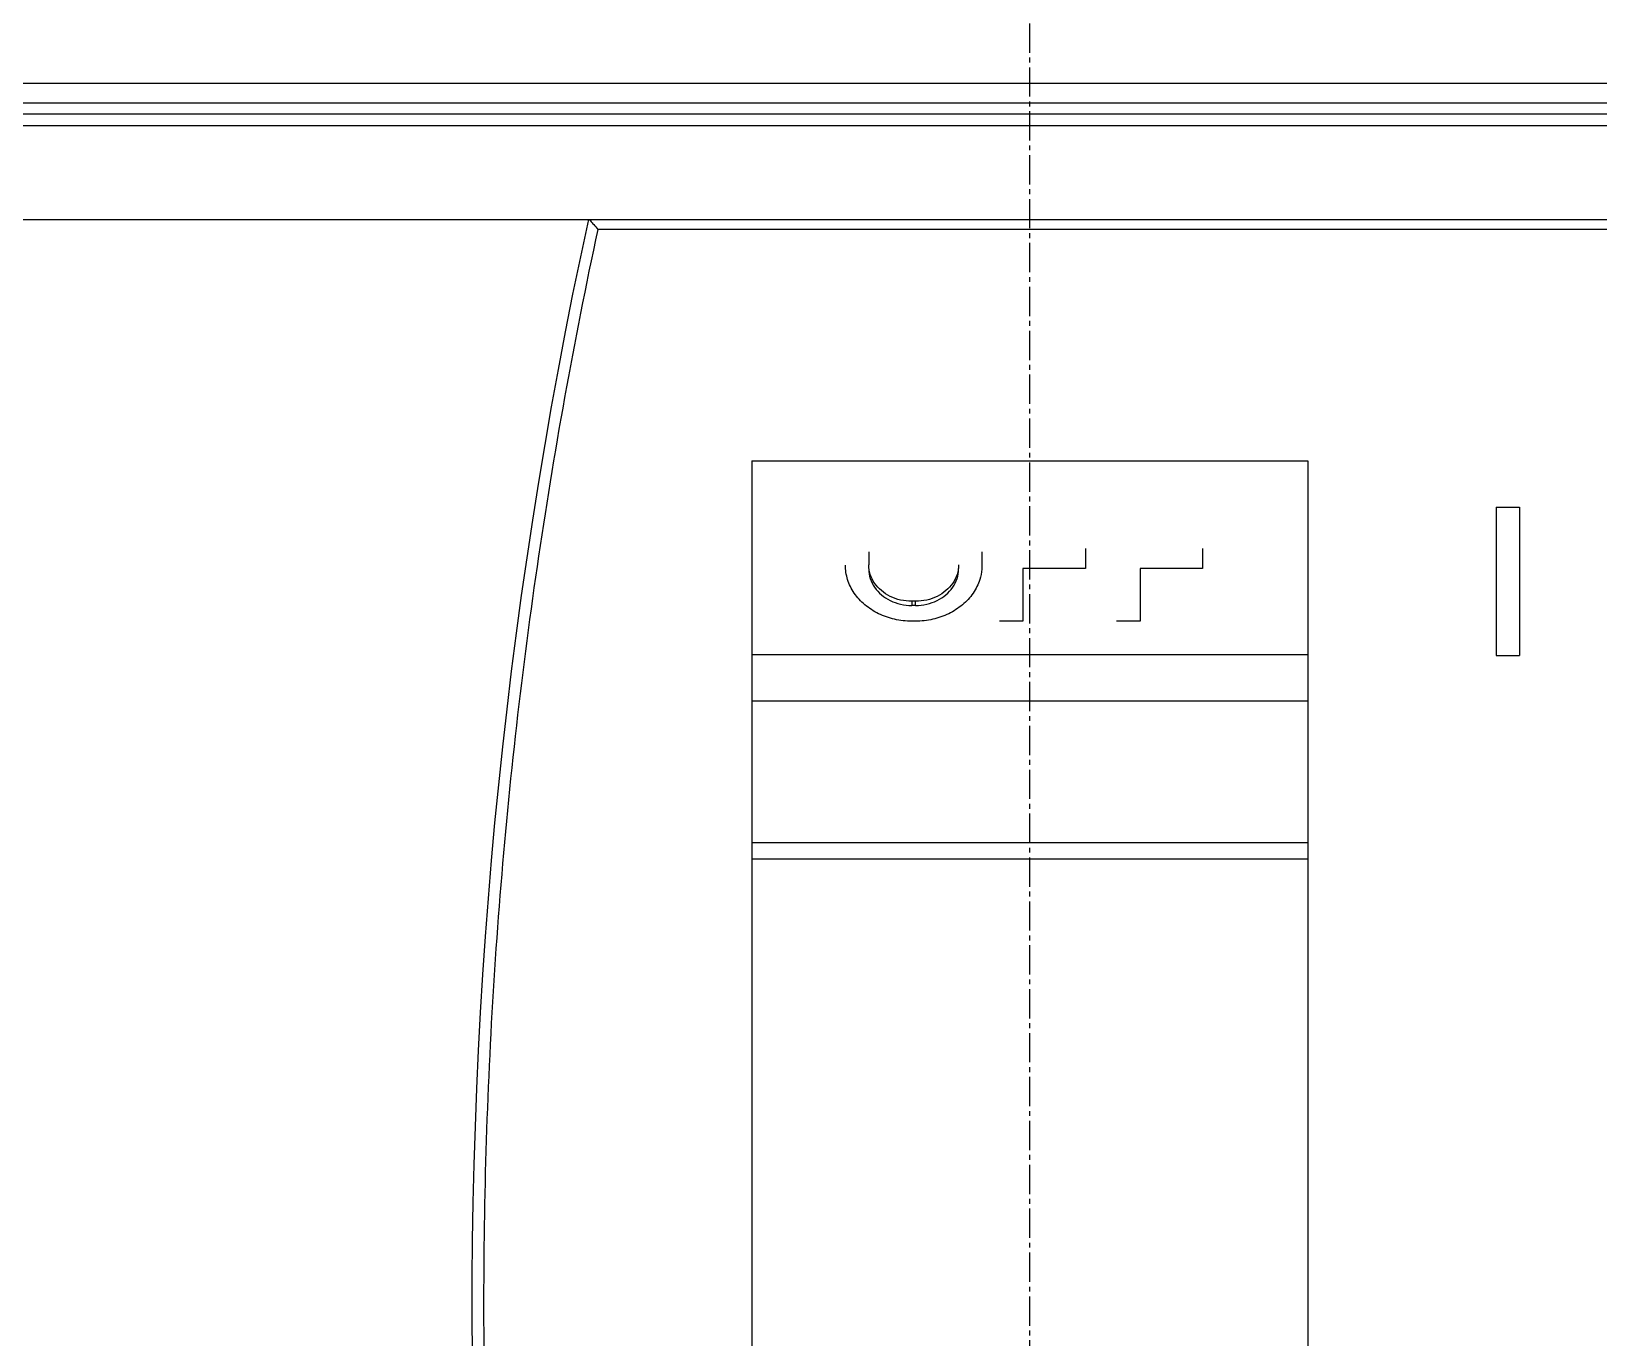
# Model space of a CAD drawing. Extents: x 0 to 148, y 0 to 208.
# Drawn here: x 40.27 to 80.44, y 116.69 to 150.17 of the extents above; entities that cross this region are included whole.
import ezdxf

# ---------------------------------------------------------------- set-up
doc = ezdxf.new("R2010")
doc.units = 0
doc.linetypes.add('AXES2', pattern=[1.125, 0.75, -0.125, 0.125, -0.125])
doc.layers.add('AXE', color=80, linetype='AXES2')

# ---------------------------------------------------------------- blocks, each defined once
blk = doc.blocks.new('dgjhfdjhfjkkhg')
for p, q in [((8688.263, -2459.475), (8598.705, -2459.475)), ((8688.265, -2459.974), (8598.706, -2459.974)), ((8687.984, -2460.255), (8598.987, -2460.255)), ((8687.984, -2460.555), (8598.984, -2460.555)), ((8598.404, -2462.954), (8688.265, -2462.954)), ((8688.265, -2463.21), (8632.412, -2463.21)), ((8636.361, -2469.141), (8636.361, -2514.356)), ((8636.361, -2469.141), (8650.611, -2469.141)), ((8650.611, -2469.141), (8650.611, -2514.356)), ((8655.436, -2470.334), (8655.436, -2474.134)), ((8655.436, -2470.334), (8656.036, -2470.334)), ((8656.036, -2470.334), (8656.036, -2474.134)), ((8639.357, -2471.474), (8639.357, -2471.812)), ((8642.257, -2471.477), (8642.257, -2471.815)), ((8644.907, -2471.393), (8644.907, -2471.901)), ((8647.907, -2471.392), (8647.907, -2471.9)), ((8643.307, -2471.901), (8643.307, -2473.254)), ((8644.907, -2471.901), (8643.307, -2471.901)), ((8646.307, -2471.9), (8646.307, -2473.253)), ((8647.907, -2471.9), (8646.307, -2471.9)), ((8640.457, -2472.742), (8640.457, -2472.849)), ((8640.557, -2472.742), (8640.457, -2472.742)), ((8640.557, -2472.849), (8640.457, -2472.849)), ((8640.557, -2472.849), (8640.557, -2472.742)), ((8640.557, -2473.254), (8640.457, -2473.254)), ((8643.307, -2473.254), (8642.707, -2473.254)), ((8646.307, -2473.253), (8645.707, -2473.253)), ((8650.611, -2474.119), (8636.361, -2474.119)), ((8655.436, -2474.134), (8656.036, -2474.134)), ((8650.611, -2475.3), (8636.361, -2475.3)), ((8650.611, -2478.937), (8636.361, -2478.937)), ((8636.361, -2479.345), (8650.611, -2479.345))]:
    blk.add_line(p, q)
blk.add_arc((8760.186, -2490.754), 131, 167.74789, 195.0927)
for points, knots in [([(8632.412, -2463.21), (8631.796, -2466.072), (8630.759, -2471.831), (8629.786, -2480.542), (8629.397, -2489.281), (8629.591, -2498.024), (8630.368, -2506.746), (8631.73, -2515.421), (8633.027, -2521.141), (8633.771, -2523.981)], [0, 0, 0, 0, 8.784619, 17.538219, 26.275587, 35.009909, 43.755075, 52.525371, 61.333757, 61.333757, 61.333757, 61.333757]), ([(8632.172, -2462.954), (8632.193, -2462.954), (8632.236, -2463.019), (8632.318, -2463.092), (8632.378, -2463.169), (8632.412, -2463.21)], [0, 0, 0, 0, 0.0650779, 0.1949253, 0.3517459, 0.3517459, 0.3517459, 0.3517459]), ([(8640.457, -2473.254), (8640.309, -2473.254), (8640.015, -2473.221), (8639.604, -2473.078), (8639.248, -2472.85), (8638.972, -2472.549), (8638.797, -2472.197), (8638.757, -2471.941), (8638.757, -2471.815)], [0, 0, 0, 0, 0.442714, 0.87718, 1.296976, 1.699166, 2.085462, 2.462276, 2.462276, 2.462276, 2.462276]), ([(8640.457, -2472.742), (8640.361, -2472.742), (8640.171, -2472.721), (8639.904, -2472.629), (8639.674, -2472.481), (8639.496, -2472.287), (8639.383, -2472.059), (8639.357, -2471.893), (8639.357, -2471.812)], [0, 0, 0, 0, 0.28723, 0.568172, 0.839135, 1.098727, 1.348473, 1.592842, 1.592842, 1.592842, 1.592842]), ([(8639.357, -2471.918), (8639.357, -2472), (8639.383, -2472.166), (8639.496, -2472.394), (8639.674, -2472.588), (8639.904, -2472.735), (8640.171, -2472.828), (8640.361, -2472.849), (8640.457, -2472.849)], [0, 0, 0, 0, 0.244351, 0.494085, 0.753671, 1.024637, 1.305591, 1.592842, 1.592842, 1.592842, 1.592842]), ([(8642.252, -2471.917), (8642.244, -2472.009), (8642.201, -2472.227), (8642.041, -2472.55), (8641.765, -2472.85), (8641.409, -2473.078), (8640.998, -2473.221), (8640.704, -2473.254), (8640.557, -2473.254)], [0, 0, 0, 0, 0.275724, 0.662019, 1.06421, 1.484005, 1.918471, 2.361185, 2.361185, 2.361185, 2.361185]), ([(8641.649, -2471.917), (8641.643, -2471.963), (8641.615, -2472.091), (8641.517, -2472.287), (8641.339, -2472.481), (8641.109, -2472.629), (8640.842, -2472.721), (8640.652, -2472.742), (8640.557, -2472.742)], [0, 0, 0, 0, 0.139654, 0.389388, 0.648975, 0.919941, 1.200894, 1.488146, 1.488146, 1.488146, 1.488146]), ([(8640.557, -2472.849), (8640.652, -2472.849), (8640.842, -2472.828), (8641.109, -2472.735), (8641.339, -2472.588), (8641.517, -2472.394), (8641.63, -2472.166), (8641.657, -2472), (8641.657, -2471.918)], [0, 0, 0, 0, 0.28723, 0.568172, 0.839135, 1.098727, 1.348473, 1.592842, 1.592842, 1.592842, 1.592842])]:
    blk.add_open_spline(points, degree=3, knots=knots)
for points in [[(8641.657, -2471.812), (8641.657, -2471.847), (8641.654, -2471.882), (8641.649, -2471.917)], [(8642.257, -2471.815), (8642.257, -2471.849), (8642.255, -2471.883), (8642.252, -2471.917)]]:
    blk.add_open_spline(points, degree=3)
at = {"layer": 'AXE'}
blk.add_line((8643.486, -2608.309), (8643.486, -2399.949), dxfattribs=at)

msp = doc.modelspace()

# ---------------------------------------------------------------- block references
msp.add_blockref('dgjhfdjhfjkkhg', (-8577.621, 2608.309))

doc.saveas('drawing.dxf')
